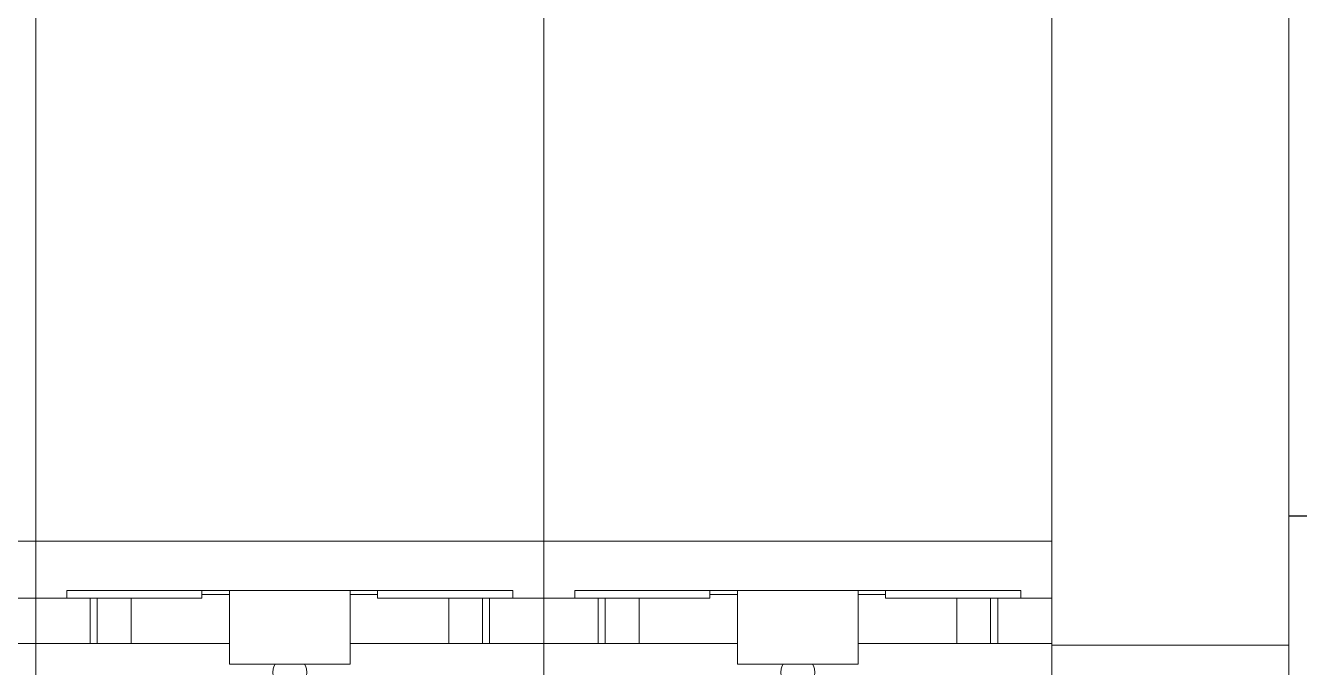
# Model space of a CAD drawing. Header units: millimetres. Extents: x 42356 to 50646, y 31507 to 39566.
# Drawn here: x 47862.22 to 47899.84, y 33801.01 to 33819.96 of the extents above; entities that cross this region are included whole.
import ezdxf

# ---------------------------------------------------------------- set-up
doc = ezdxf.new("R2010")
doc.units = ezdxf.units.MM
doc.set_wipeout_variables(frame=1)
doc.layers.add('000-PI-Oprema', color=30, linetype='Continuous', lineweight=5)
doc.layers.add('004-PI-DIN Šina', color=3, linetype='Continuous')

# ---------------------------------------------------------------- blocks, each defined once
blk = doc.blocks.new('*U116')
at = {"layer": '004-PI-DIN Šina'}
blk.add_lwpolyline([(0, -12.5), (650, -12.5)], dxfattribs=at)
blk = doc.blocks.new('PLC_CARD')
at = {"layer": '000-PI-Oprema'}
for p, q in [((0, 16.376), (0, -16.376)), ((15, 16.376), (15, -16.376)), ((2.6, 14.976), (2.6, -12.624)), ((12.4, -12.624), (12.4, 14.976)), ((4.025, 13.006), (4.025, -9.864)), ((8.325, -9.864), (8.325, 13.006)), ((7.7, -9.414), (7.7, 12.556)), ((4.65, 12.106), (4.65, -8.964)), ((5.74, 1.186), (5.34, 1.186)), ((5.34, 1.186), (5.34, 0.686)), ((5.74, 0.686), (5.74, 1.186)), ((6.61, 1.186), (6.61, 0.686)), ((7.01, 1.186), (6.61, 1.186)), ((7.01, 0.686), (7.01, 1.186)), ((13.166, 1.133), (13.642, 1.133)), ((14.282, 1.133), (13.732, 1.133)), ((14.372, 1.041), (13.074, 1.041)), ((13.227, 0.769), (13.271, 0.686)), ((5.34, 0.686), (5.74, 0.686)), ((6.61, 0.686), (7.01, 0.686)), ((13.922, 0.008), (13.83, 0.008)), ((13.83, 0.008), (13.83, -0.403)), ((13.922, -0.403), (13.922, 0.008)), ((5.74, -0.084), (5.34, -0.084)), ((5.34, -0.084), (5.34, -0.584)), ((5.74, -0.584), (5.74, -0.084)), ((7.01, -0.084), (6.61, -0.084)), ((6.61, -0.084), (6.61, -0.584)), ((7.01, -0.584), (7.01, -0.084)), ((5.34, -0.584), (5.74, -0.584)), ((6.61, -0.584), (7.01, -0.584)), ((13.83, -0.403), (13.922, -0.403)), ((13.224, -1.198), (13.265, -1.116)), ((13.657, -0.923), (13.747, -0.917)), ((14.179, -1.116), (14.217, -1.198)), ((5.74, -1.354), (5.34, -1.354)), ((5.34, -1.354), (5.34, -1.854)), ((5.74, -1.854), (5.74, -1.354)), ((7.01, -1.354), (6.61, -1.354)), ((6.61, -1.354), (6.61, -1.854)), ((7.01, -1.854), (7.01, -1.354)), ((5.34, -1.854), (5.74, -1.854)), ((6.61, -1.854), (7.01, -1.854)), ((14.214, -1.985), (14.17, -1.903)), ((5.74, -2.624), (5.34, -2.624)), ((5.34, -2.624), (5.34, -3.124)), ((5.74, -3.124), (5.74, -2.624)), ((7.01, -2.624), (6.61, -2.624)), ((6.61, -2.624), (6.61, -3.124)), ((7.01, -3.124), (7.01, -2.624)), ((13.08, -2.446), (13.08, -2.333)), ((13.08, -2.333), (14.374, -2.333)), ((14.374, -2.423), (13.191, -2.423)), ((14.374, -2.333), (14.374, -2.423)), ((13.071, -2.985), (13.071, -3.634)), ((13.202, -2.985), (13.071, -2.985)), ((14.378, -3.355), (13.202, -2.985)), ((13.4, -2.659), (13.305, -2.665)), ((5.34, -3.124), (5.74, -3.124)), ((6.61, -3.124), (7.01, -3.124)), ((13.162, -3.075), (13.188, -3.075)), ((13.162, -3.634), (13.162, -3.075)), ((14.349, -3.441), (14.378, -3.355)), ((13.071, -3.634), (13.162, -3.634)), ((5.34, -3.894), (5.34, -4.394)), ((5.74, -3.894), (5.34, -3.894)), ((5.74, -4.394), (5.74, -3.894)), ((7.01, -3.894), (6.61, -3.894)), ((6.61, -3.894), (6.61, -4.394)), ((7.01, -4.394), (7.01, -3.894)), ((13.336, -3.972), (13.31, -3.883)), ((5.34, -4.394), (5.74, -4.394)), ((6.61, -4.394), (7.01, -4.394)), ((14.107, -4.466), (14.133, -4.554)), ((13.072, -4.796), (13.072, -5.443)), ((13.164, -4.796), (13.072, -4.796)), ((13.164, -5.353), (13.164, -4.796)), ((13.64, -4.83), (13.64, -5.353)), ((13.73, -4.83), (13.64, -4.83)), ((13.73, -5.353), (13.73, -4.83)), ((14.369, -4.796), (14.279, -4.796)), ((14.279, -4.796), (14.279, -5.353)), ((14.369, -5.443), (14.369, -4.796)), ((5.74, -5.164), (5.34, -5.164)), ((5.34, -5.164), (5.34, -5.664)), ((5.74, -5.664), (5.74, -5.164)), ((6.61, -5.164), (6.61, -5.664)), ((7.01, -5.164), (6.61, -5.164)), ((7.01, -5.664), (7.01, -5.164)), ((13.072, -5.443), (14.369, -5.443)), ((13.64, -5.353), (13.164, -5.353)), ((14.279, -5.353), (13.73, -5.353)), ((5.34, -5.664), (5.74, -5.664)), ((6.61, -5.664), (7.01, -5.664)), ((13.227, -5.668), (13.271, -5.751)), ((5.34, -6.434), (5.34, -6.934)), ((5.74, -6.434), (5.34, -6.434)), ((5.74, -6.934), (5.74, -6.434)), ((6.61, -6.434), (6.61, -6.934)), ((7.01, -6.434), (6.61, -6.434)), ((7.01, -6.934), (7.01, -6.434)), ((5.34, -6.934), (5.74, -6.934)), ((6.61, -6.934), (7.01, -6.934)), ((5.34, -7.704), (5.34, -8.204)), ((5.74, -7.704), (5.34, -7.704)), ((5.74, -8.204), (5.74, -7.704)), ((6.61, -7.704), (6.61, -8.204)), ((7.01, -7.704), (6.61, -7.704)), ((7.01, -8.204), (7.01, -7.704)), ((5.34, -8.204), (5.74, -8.204)), ((6.61, -8.204), (7.01, -8.204)), ((4.65, -8.964), (6.175, -8.964)), ((6.175, -8.964), (6.175, -9.414)), ((6.175, -9.414), (7.7, -9.414)), ((4.025, -9.864), (4.776, -9.864)), ((4.776, -9.864), (4.776, -10.186)), ((7.574, -9.864), (8.325, -9.864)), ((7.574, -10.186), (7.574, -9.864)), ((4.776, -10.186), (7.574, -10.186)), ((2.6, -12.624), (12.4, -12.624)), ((1.81, -14.926), (1.6, -14.926)), ((1.6, -14.926), (1.6, -16.376)), ((1.81, -14.926), (2.81, -14.926)), ((1.81, -14.926), (1.81, -16.376)), ((12.19, -14.926), (2.81, -14.926)), ((2.81, -14.926), (2.81, -16.376)), ((13.19, -14.926), (12.19, -14.926)), ((12.19, -14.926), (12.19, -16.376)), ((13.4, -14.926), (13.19, -14.926)), ((13.19, -14.926), (13.19, -16.376)), ((13.4, -14.926), (13.4, -16.376)), ((0, -16.376), (0, -58.724)), ((0, -16.376), (1.797, -16.376)), ((1.81, -16.376), (1.797, -16.376)), ((1.81, -16.376), (2.81, -16.376)), ((12.19, -16.376), (2.81, -16.376)), ((13.19, -16.376), (12.19, -16.376)), ((13.203, -16.376), (13.19, -16.376)), ((13.203, -16.376), (15, -16.376)), ((15, -16.376), (15, -58.724))]:
    blk.add_line(p, q, dxfattribs=at)
blk.add_circle((7.5, -17.224), 0.5, dxfattribs=at)
for points, knots in [([(13.074, 1.041), (13.074, 1.089), (13.075, 1.185), (13.072, 1.325), (13.083, 1.468), (13.139, 1.601), (13.244, 1.706), (13.377, 1.751), (13.507, 1.746), (13.613, 1.7), (13.661, 1.652), (13.68, 1.627)], [0, 0, 0, 0, 0.121652, 0.243304, 0.353483, 0.483658, 0.599681, 0.71714, 0.828599, 0.922405, 1, 1, 1, 1]), ([(13.642, 1.133), (13.642, 1.185), (13.642, 1.274), (13.641, 1.405), (13.646, 1.526), (13.564, 1.633), (13.454, 1.659), (13.348, 1.65), (13.258, 1.598), (13.195, 1.505), (13.164, 1.391), (13.167, 1.265), (13.165, 1.177), (13.166, 1.133)], [0, 0, 0, 0, 0.120542, 0.201464, 0.302706, 0.39043, 0.48394, 0.548952, 0.631392, 0.711896, 0.799637, 0.897927, 1, 1, 1, 1]), ([(13.68, 1.627), (13.697, 1.659), (13.747, 1.727), (13.877, 1.782), (14.021, 1.785), (14.169, 1.759), (14.3, 1.654), (14.366, 1.493), (14.374, 1.331), (14.372, 1.183), (14.372, 1.088), (14.372, 1.041)], [0, 0, 0, 0, 0.077782, 0.192434, 0.301281, 0.403585, 0.528131, 0.662717, 0.785983, 0.892991, 1, 1, 1, 1]), ([(13.732, 1.133), (13.732, 1.174), (13.732, 1.262), (13.733, 1.397), (13.729, 1.526), (13.779, 1.637), (13.875, 1.684), (13.983, 1.693), (14.099, 1.684), (14.227, 1.604), (14.278, 1.462), (14.283, 1.331), (14.282, 1.228), (14.282, 1.165), (14.282, 1.133)], [0, 0, 0, 0, 0.085898, 0.182545, 0.279489, 0.352824, 0.420819, 0.488738, 0.577068, 0.659051, 0.787458, 0.867685, 0.933843, 1, 1, 1, 1]), ([(13.727, 0.23), (13.688, 0.251), (13.634, 0.293), (13.567, 0.383), (13.542, 0.489), (13.546, 0.62), (13.621, 0.748), (13.773, 0.816), (13.93, 0.83), (14.083, 0.822), (14.219, 0.788), (14.343, 0.694), (14.397, 0.523), (14.372, 0.345), (14.238, 0.202), (14.035, 0.145), (13.766, 0.136), (13.486, 0.137), (13.204, 0.172), (13.052, 0.366), (13.056, 0.556), (13.123, 0.697), (13.191, 0.749), (13.227, 0.769)], [0, 0, 0, 0, 0.035784, 0.057506, 0.092997, 0.123673, 0.166123, 0.208258, 0.258494, 0.296836, 0.336209, 0.373628, 0.42159, 0.479042, 0.515296, 0.579179, 0.648914, 0.740761, 0.816129, 0.874306, 0.927747, 0.967603, 1, 1, 1, 1]), ([(13.271, 0.686), (13.258, 0.68), (13.235, 0.665), (13.205, 0.637), (13.181, 0.603), (13.164, 0.565), (13.154, 0.524), (13.151, 0.477), (13.154, 0.428), (13.166, 0.38), (13.189, 0.341), (13.22, 0.31), (13.258, 0.285), (13.305, 0.266), (13.358, 0.251), (13.418, 0.241), (13.486, 0.235), (13.56, 0.232), (13.641, 0.23), (13.698, 0.23), (13.727, 0.23)], [0, 0, 0, 0, 0.043481, 0.085549, 0.127923, 0.170971, 0.214845, 0.260884, 0.317917, 0.367656, 0.41257, 0.456833, 0.503792, 0.555243, 0.612421, 0.675966, 0.746378, 0.823872, 0.908402, 1, 1, 1, 1]), ([(13.687, 0.664), (13.661, 0.637), (13.628, 0.563), (13.638, 0.446), (13.715, 0.332), (13.851, 0.255), (14.006, 0.245), (14.154, 0.281), (14.283, 0.381), (14.304, 0.545), (14.232, 0.665), (14.109, 0.725), (13.975, 0.737), (13.827, 0.73), (13.726, 0.704), (13.687, 0.664)], [0, 0, 0, 0, 0.0625, 0.125, 0.1875, 0.28125, 0.375, 0.4375, 0.53125, 0.625, 0.6875, 0.75, 0.84375, 0.90625, 1, 1, 1, 1]), ([(13.698, -0.768), (13.694, -0.76), (13.687, -0.746), (13.674, -0.724), (13.661, -0.702), (13.646, -0.681), (13.629, -0.661), (13.61, -0.643), (13.588, -0.626), (13.563, -0.611), (13.536, -0.599), (13.505, -0.59), (13.47, -0.585), (13.408, -0.582), (13.326, -0.589), (13.231, -0.616), (13.155, -0.664), (13.099, -0.731), (13.067, -0.816), (13.058, -0.919), (13.07, -1.032), (13.128, -1.136), (13.189, -1.183), (13.224, -1.198)], [0, 0, 0, 0, 0.019459, 0.039301, 0.05955, 0.080105, 0.100989, 0.122386, 0.144292, 0.16684, 0.190353, 0.215738, 0.244087, 0.27581, 0.363621, 0.439823, 0.508996, 0.575574, 0.644592, 0.722009, 0.822031, 0.909956, 1, 1, 1, 1]), ([(13.265, -1.116), (13.258, -1.112), (13.243, -1.103), (13.223, -1.089), (13.207, -1.074), (13.193, -1.057), (13.181, -1.04), (13.172, -1.022), (13.165, -1.004), (13.16, -0.985), (13.156, -0.966), (13.154, -0.947), (13.152, -0.928), (13.151, -0.872), (13.166, -0.775), (13.283, -0.684), (13.391, -0.673), (13.467, -0.677), (13.5, -0.684), (13.529, -0.697), (13.552, -0.714), (13.574, -0.733), (13.591, -0.756), (13.606, -0.78), (13.619, -0.807), (13.63, -0.835), (13.639, -0.864), (13.648, -0.894), (13.654, -0.913), (13.657, -0.923)], [0, 0, 0, 0, 0.025161, 0.048595, 0.070641, 0.091589, 0.111603, 0.13094, 0.14993, 0.168791, 0.187661, 0.206323, 0.224495, 0.242226, 0.372375, 0.490579, 0.643633, 0.679942, 0.712328, 0.741834, 0.769901, 0.797396, 0.824894, 0.852838, 0.881452, 0.911007, 0.940973, 0.970636, 1, 1, 1, 1]), ([(14.217, -1.198), (14.224, -1.196), (14.237, -1.189), (14.257, -1.178), (14.276, -1.166), (14.296, -1.152), (14.313, -1.134), (14.33, -1.114), (14.344, -1.09), (14.357, -1.064), (14.368, -1.036), (14.376, -1.003), (14.38, -0.966), (14.383, -0.905), (14.375, -0.824), (14.34, -0.732), (14.279, -0.659), (14.195, -0.608), (14.092, -0.578), (14.004, -0.572), (13.942, -0.574), (13.909, -0.578), (13.88, -0.586), (13.852, -0.596), (13.827, -0.609), (13.804, -0.624), (13.783, -0.642), (13.764, -0.662), (13.746, -0.686), (13.73, -0.711), (13.713, -0.739), (13.703, -0.758), (13.698, -0.768)], [0, 0, 0, 0, 0.016308, 0.03331, 0.051065, 0.069403, 0.088334, 0.108132, 0.128912, 0.150812, 0.174077, 0.199384, 0.227539, 0.258836, 0.339488, 0.411171, 0.480216, 0.552248, 0.632093, 0.724403, 0.750895, 0.775618, 0.798835, 0.820921, 0.842207, 0.86296, 0.883743, 0.90511, 0.927322, 0.95053, 0.974743, 1, 1, 1, 1]), ([(13.747, -0.917), (13.748, -0.907), (13.752, -0.888), (13.759, -0.859), (13.768, -0.83), (13.779, -0.801), (13.792, -0.774), (13.808, -0.748), (13.827, -0.725), (13.85, -0.705), (13.875, -0.687), (13.904, -0.674), (13.937, -0.666), (13.993, -0.663), (14.066, -0.67), (14.148, -0.69), (14.213, -0.725), (14.259, -0.779), (14.285, -0.848), (14.291, -0.915), (14.288, -0.971), (14.28, -1.012), (14.265, -1.046), (14.243, -1.075), (14.214, -1.098), (14.192, -1.11), (14.179, -1.116)], [0, 0, 0, 0, 0.02738, 0.055263, 0.083718, 0.112185, 0.140262, 0.168233, 0.196053, 0.223907, 0.252387, 0.281692, 0.312418, 0.345525, 0.437535, 0.514429, 0.579935, 0.641132, 0.706523, 0.782286, 0.825991, 0.863975, 0.897416, 0.929394, 0.963085, 1, 1, 1, 1]), ([(13.721, -1.445), (13.746, -1.459), (13.781, -1.483), (13.841, -1.539), (13.893, -1.629), (13.913, -1.762), (13.877, -1.905), (13.753, -2.012), (13.57, -2.047), (13.38, -2.043), (13.195, -1.994), (13.071, -1.859), (13.05, -1.676), (13.102, -1.511), (13.233, -1.414), (13.402, -1.365), (13.617, -1.351), (13.85, -1.354), (14.06, -1.362), (14.237, -1.41), (14.371, -1.537), (14.391, -1.714), (14.344, -1.882), (14.266, -1.954), (14.214, -1.985)], [0, 0, 0, 0, 0.02313, 0.035707, 0.068138, 0.107265, 0.146307, 0.185298, 0.237003, 0.298246, 0.343703, 0.393334, 0.44058, 0.492063, 0.529535, 0.571871, 0.637031, 0.709346, 0.766291, 0.812896, 0.859816, 0.910491, 0.953749, 1, 1, 1, 1]), ([(13.286, -1.5), (13.25, -1.515), (13.185, -1.561), (13.146, -1.676), (13.152, -1.792), (13.224, -1.891), (13.35, -1.945), (13.503, -1.957), (13.656, -1.944), (13.781, -1.881), (13.824, -1.764), (13.797, -1.61), (13.664, -1.5), (13.476, -1.471), (13.356, -1.47), (13.286, -1.5)], [0, 0, 0, 0, 0.0625, 0.125, 0.1875, 0.25, 0.3125, 0.40625, 0.5, 0.5625, 0.625, 0.6875, 0.8125, 0.875, 1, 1, 1, 1]), ([(14.17, -1.903), (14.183, -1.897), (14.205, -1.882), (14.235, -1.853), (14.258, -1.82), (14.275, -1.783), (14.286, -1.741), (14.289, -1.694), (14.285, -1.645), (14.274, -1.598), (14.252, -1.558), (14.223, -1.527), (14.185, -1.501), (14.14, -1.482), (14.088, -1.467), (14.028, -1.457), (13.962, -1.451), (13.888, -1.448), (13.807, -1.446), (13.751, -1.445), (13.721, -1.445)], [0, 0, 0, 0, 0.043452, 0.085614, 0.127944, 0.170854, 0.214768, 0.261066, 0.318638, 0.368908, 0.414122, 0.458245, 0.504709, 0.555453, 0.611969, 0.675084, 0.74532, 0.8229, 0.907783, 1, 1, 1, 1]), ([(13.305, -2.665), (13.276, -2.632), (13.227, -2.581), (13.15, -2.51), (13.105, -2.468), (13.08, -2.446)], [0, 0, 0, 0, 0.410499, 0.680005, 1, 1, 1, 1]), ([(13.191, -2.423), (13.207, -2.437), (13.236, -2.464), (13.275, -2.502), (13.308, -2.533), (13.334, -2.56), (13.355, -2.583), (13.372, -2.602), (13.384, -2.617), (13.392, -2.629), (13.397, -2.639), (13.399, -2.647), (13.4, -2.653), (13.4, -2.657), (13.4, -2.659)], [0, 0, 0, 0, 0.200504, 0.370797, 0.510902, 0.6264, 0.722885, 0.800448, 0.861213, 0.907383, 0.939504, 0.963232, 0.983337, 1, 1, 1, 1]), ([(13.188, -3.075), (13.19, -3.076), (13.199, -3.08), (13.217, -3.085), (13.245, -3.094), (13.281, -3.106), (13.326, -3.12), (13.377, -3.136), (13.434, -3.154), (13.497, -3.174), (13.563, -3.195), (13.632, -3.216), (13.702, -3.239), (13.809, -3.272), (13.956, -3.318), (14.147, -3.378), (14.28, -3.42), (14.349, -3.441)], [0, 0, 0, 0, 0.006664, 0.022274, 0.046836, 0.07897, 0.117297, 0.161819, 0.211415, 0.264968, 0.322476, 0.382404, 0.443215, 0.50491, 0.65714, 0.82217, 1, 1, 1, 1]), ([(13.31, -3.883), (13.285, -3.891), (13.238, -3.909), (13.175, -3.947), (13.125, -3.995), (13.088, -4.052), (13.066, -4.116), (13.06, -4.179), (13.063, -4.237), (13.071, -4.288), (13.085, -4.335), (13.103, -4.378), (13.127, -4.416), (13.155, -4.45), (13.188, -4.479), (13.226, -4.504), (13.267, -4.524), (13.312, -4.538), (13.361, -4.547), (13.409, -4.549), (13.453, -4.547), (13.493, -4.538), (13.527, -4.522), (13.557, -4.5), (13.585, -4.476), (13.61, -4.448), (13.633, -4.416), (13.655, -4.382), (13.675, -4.345), (13.694, -4.307), (13.715, -4.269), (13.736, -4.232), (13.756, -4.195), (13.774, -4.159), (13.791, -4.123), (13.807, -4.09), (13.825, -4.059), (13.843, -4.03), (13.863, -4.005), (13.885, -3.983), (13.909, -3.964), (13.937, -3.95), (13.969, -3.942), (14.001, -3.94), (14.032, -3.942), (14.063, -3.947), (14.095, -3.956), (14.128, -3.968), (14.159, -3.985), (14.189, -4.005), (14.217, -4.031), (14.241, -4.061), (14.263, -4.095), (14.28, -4.135), (14.289, -4.181), (14.294, -4.249), (14.281, -4.339), (14.211, -4.426), (14.144, -4.458), (14.107, -4.466)], [0, 0, 0, 0, 0.029502, 0.056552, 0.082213, 0.107035, 0.131706, 0.157625, 0.177725, 0.196768, 0.215008, 0.232485, 0.249262, 0.265692, 0.282067, 0.298646, 0.315747, 0.333416, 0.35172, 0.370963, 0.387214, 0.402039, 0.415923, 0.429557, 0.443355, 0.457518, 0.472137, 0.48722, 0.502837, 0.518847, 0.535063, 0.551489, 0.567151, 0.582304, 0.596956, 0.611001, 0.624363, 0.637091, 0.649186, 0.660727, 0.671894, 0.683121, 0.695107, 0.708316, 0.719066, 0.730707, 0.743348, 0.756492, 0.769735, 0.783289, 0.797204, 0.811603, 0.826753, 0.842746, 0.859925, 0.878764, 0.920226, 0.957605, 1, 1, 1, 1]), ([(14.133, -4.554), (14.158, -4.546), (14.207, -4.528), (14.271, -4.488), (14.321, -4.437), (14.358, -4.376), (14.379, -4.305), (14.385, -4.236), (14.381, -4.173), (14.37, -4.119), (14.351, -4.07), (14.327, -4.025), (14.298, -3.984), (14.264, -3.949), (14.227, -3.919), (14.186, -3.894), (14.142, -3.874), (14.096, -3.86), (14.05, -3.851), (14.002, -3.848), (13.956, -3.851), (13.913, -3.861), (13.874, -3.878), (13.841, -3.901), (13.811, -3.928), (13.784, -3.959), (13.76, -3.993), (13.737, -4.029), (13.717, -4.068), (13.697, -4.108), (13.676, -4.148), (13.655, -4.186), (13.636, -4.223), (13.618, -4.257), (13.602, -4.29), (13.586, -4.321), (13.569, -4.35), (13.552, -4.376), (13.534, -4.399), (13.514, -4.419), (13.492, -4.436), (13.468, -4.448), (13.44, -4.455), (13.403, -4.458), (13.36, -4.455), (13.313, -4.445), (13.274, -4.428), (13.242, -4.405), (13.215, -4.381), (13.194, -4.353), (13.179, -4.323), (13.167, -4.293), (13.16, -4.263), (13.157, -4.234), (13.154, -4.208), (13.153, -4.181), (13.155, -4.153), (13.161, -4.123), (13.172, -4.097), (13.185, -4.074), (13.201, -4.053), (13.219, -4.034), (13.238, -4.019), (13.258, -4.005), (13.278, -3.994), (13.298, -3.985), (13.317, -3.977), (13.33, -3.973), (13.336, -3.972)], [0, 0, 0, 0, 0.030216, 0.057834, 0.084112, 0.110126, 0.13699, 0.166062, 0.187444, 0.207786, 0.227532, 0.246694, 0.265147, 0.28321, 0.301078, 0.318906, 0.33698, 0.354995, 0.372624, 0.390132, 0.408102, 0.424528, 0.439934, 0.454952, 0.469937, 0.485134, 0.500714, 0.516729, 0.533253, 0.550073, 0.566929, 0.583824, 0.598837, 0.613277, 0.627146, 0.64033, 0.652736, 0.664395, 0.675364, 0.685785, 0.695827, 0.705789, 0.716159, 0.727332, 0.74751, 0.765141, 0.780786, 0.795151, 0.808601, 0.821478, 0.833928, 0.845962, 0.857807, 0.868933, 0.878649, 0.88698, 0.899043, 0.910208, 0.920757, 0.930874, 0.940594, 0.950061, 0.959303, 0.96829, 0.9771, 0.985473, 0.993098, 1, 1, 1, 1]), ([(13.727, -6.207), (13.688, -6.186), (13.634, -6.144), (13.567, -6.053), (13.542, -5.948), (13.546, -5.817), (13.621, -5.689), (13.773, -5.62), (13.93, -5.607), (14.083, -5.615), (14.219, -5.649), (14.343, -5.743), (14.397, -5.914), (14.372, -6.092), (14.238, -6.235), (14.035, -6.292), (13.766, -6.301), (13.486, -6.3), (13.204, -6.265), (13.052, -6.071), (13.056, -5.881), (13.123, -5.74), (13.191, -5.688), (13.227, -5.668)], [0, 0, 0, 0, 0.035784, 0.057506, 0.092997, 0.123673, 0.166123, 0.208258, 0.258494, 0.296836, 0.336209, 0.373628, 0.42159, 0.479042, 0.515296, 0.579179, 0.648914, 0.740761, 0.816129, 0.874306, 0.927747, 0.967603, 1, 1, 1, 1]), ([(13.271, -5.751), (13.258, -5.757), (13.235, -5.772), (13.205, -5.8), (13.181, -5.834), (13.164, -5.872), (13.154, -5.913), (13.151, -5.96), (13.154, -6.009), (13.166, -6.057), (13.189, -6.096), (13.22, -6.127), (13.258, -6.152), (13.305, -6.171), (13.358, -6.185), (13.418, -6.196), (13.486, -6.202), (13.56, -6.205), (13.641, -6.207), (13.698, -6.207), (13.727, -6.207)], [0, 0, 0, 0, 0.043481, 0.085549, 0.127923, 0.170971, 0.214845, 0.260884, 0.317917, 0.367656, 0.41257, 0.456833, 0.503792, 0.555243, 0.612421, 0.675966, 0.746378, 0.823872, 0.908402, 1, 1, 1, 1]), ([(13.687, -5.773), (13.661, -5.8), (13.628, -5.874), (13.638, -5.991), (13.715, -6.104), (13.851, -6.182), (14.006, -6.192), (14.154, -6.156), (14.283, -6.056), (14.304, -5.892), (14.232, -5.772), (14.109, -5.712), (13.975, -5.7), (13.827, -5.707), (13.726, -5.733), (13.687, -5.773)], [0, 0, 0, 0, 0.0625, 0.125, 0.1875, 0.28125, 0.375, 0.4375, 0.53125, 0.625, 0.6875, 0.75, 0.84375, 0.90625, 1, 1, 1, 1])]:
    blk.add_open_spline(points, degree=3, knots=knots, dxfattribs=at)
blk.add_wipeout([(0, 54.264), (4.898, 54.264), (4.898, 54.031), (5.717, 54.031), (5.717, 56.214), (9.283, 56.214), (9.283, 54.031), (10.09, 54.031), (10.09, 54.264), (15, 54.264), (15, -15.036), (10.09, -15.036), (10.09, -14.803), (9.283, -14.804), (9.283, -16.986), (5.717, -16.986), (5.717, -14.803), (4.898, -14.803), (4.898, -15.036), (0, -15.036)]).dxf.layer = '000-PI-Oprema'
for p, q in [((0, 44.882), (0, -13.352)), ((15, 44.882), (15, -13.352)), ((0, -15.036), (0, -13.352)), ((15, -13.352), (0, -13.352)), ((15, -15.036), (15, -13.352)), ((0.916, -15.036), (0, -15.036)), ((0.916, -14.803), (0.916, -15.036)), ((14.083, -14.803), (0.916, -14.803)), ((0.916, -15.036), (4.898, -15.036)), ((4.898, -14.803), (4.898, -15.036)), ((5.717, -14.804), (5.717, -16.986)), ((9.283, -14.804), (9.283, -16.986)), ((10.09, -14.803), (10.09, -15.036)), ((10.09, -15.036), (14.083, -15.036)), ((14.083, -14.803), (14.083, -15.036)), ((15, -15.036), (14.083, -15.036)), ((9.283, -16.986), (5.717, -16.986))]:
    blk.add_line(p, q, dxfattribs=at)
blk = doc.blocks.new('6ES7193-6PA00-0AA0')
blk.add_wipeout([(47315.581, 38480.041), (47322.581, 38480.041), (47322.581, 38362.904), (47315.581, 38362.904)])
at = {"layer": '000-PI-Oprema'}
for p, q in [((47315.581, 38362.904), (47315.581, 38480.041)), ((47322.581, 38362.904), (47322.581, 38480.041)), ((47322.581, 38407.404), (47315.581, 38407.404))]:
    blk.add_line(p, q, dxfattribs=at)

msp = doc.modelspace()

# ---------------------------------------------------------------- block references
msp.add_blockref('*U116', (47497.526, 33817.989))

# ---------------------------------------------------------------- next in the draw order: wipeouts: each hides what was drawn before it
msp.add_wipeout([(47847.526, 33874.308), (47862.526, 33874.308), (47862.526, 33757.271), (47847.526, 33757.271)]).dxf.layer = '000-PI-Oprema'

# ---------------------------------------------------------------- next in the draw order: block references
at = {"layer": '000-PI-Oprema'}
msp.add_blockref('PLC_CARD', (47847.526, 33818.095), dxfattribs=at)

# ---------------------------------------------------------------- next in the draw order: wipeouts: each hides what was drawn before it
msp.add_wipeout([(47862.526, 33874.308), (47877.526, 33874.308), (47877.526, 33757.271), (47862.526, 33757.271)]).dxf.layer = '000-PI-Oprema'

# ---------------------------------------------------------------- next in the draw order: block references
msp.add_blockref('PLC_CARD', (47862.526, 33818.095), dxfattribs=at)

# ---------------------------------------------------------------- next in the draw order: wipeouts: each hides what was drawn before it
msp.add_wipeout([(47877.526, 33874.308), (47892.526, 33874.308), (47892.526, 33757.271), (47877.526, 33757.271)]).dxf.layer = '000-PI-Oprema'

# ---------------------------------------------------------------- next in the draw order: block references
msp.add_blockref('PLC_CARD', (47877.526, 33818.095), dxfattribs=at)

# ---------------------------------------------------------------- next in the draw order: block references
msp.add_blockref('6ES7193-6PA00-0AA0', (576.945, -4605.732), dxfattribs=at)

doc.saveas('drawing.dxf')
